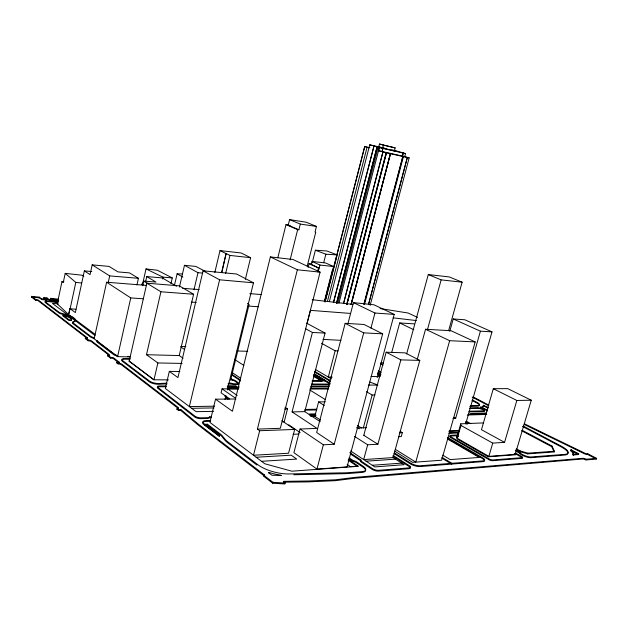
<?xml version="1.0" encoding="UTF-8"?>
<svg xmlns="http://www.w3.org/2000/svg" width="628" height="628" viewBox="0 0 628 628"><rect width="100%" height="100%" fill="white"/><g stroke="black" fill="none" stroke-linecap="round" stroke-linejoin="round"><path stroke-width="0.94" d="M31.4 297.005L31.533 296.353L39.172 297.138L41.613 298.802L46.872 299.517L46.731 300.168L42.178 299.619L39.038 297.782L31.4 297.005L35.435 300.121L37.908 300.561L87.237 338.516M35.435 300.121L35.568 299.462L31.533 296.353M39.038 297.782L39.172 297.138M46.731 300.168A7.041 1.711 10.4 0 1 45.232 299.352L43.795 298.269L43.929 297.625L46.974 297.931L48.246 298.889A3.878 0.934 10.4 0 0 53.019 300.239L57.682 300.608M58.475 301.33L52.878 300.883A3.87 0.942 10.4 0 1 48.113 299.54L46.833 298.583L46.974 297.931M57.674 301.032L52.454 300.522L50.578 298.959L50.711 298.316L58.333 299.187M63.891 281.721L61.991 281.525L57.258 303.819L68.664 314.636L69.959 308.584L68.593 314.628L95.032 334.292M58.263 299.085L58.192 299.831L50.578 298.959M83.791 276.477L82.292 275.237L65.21 273.368L63.24 282.624L61.991 281.525M75.941 309.259L70.14 308.756L75.807 282.404L65.21 273.368M91.806 271.539L84.356 270.904L75.36 312.587L69.889 308.584M136.935 284.979L138.443 278.298L129.525 272.905L117.97 271.9L109.021 266.398L92.175 264.875L90.063 274.609L84.356 270.904M107.726 355.903L107.89 355.165L110.748 357.363L113.283 357.654L119.312 362.27L119.139 363.023L113.118 358.4L110.583 358.109L107.726 355.903A2.402 0.691 10.8 0 0 108.911 355.158L91.123 341.475A2.379 0.659 10.6 0 0 88.203 340.761L85.306 338.61L85.463 337.895L87.378 337.872M88.093 340.753L88.25 340.038L85.463 337.895M146.559 285.41L106.611 282.223L94.161 338.822L117.585 356.626L130.302 356.932M108.236 282.522L109.696 275.904L92.175 264.875M110.583 358.109L110.748 357.363M117.585 356.626L130.765 297.915L106.611 282.223M116.941 362.136L118.386 363.157A2.449 0.722 10.9 0 1 121.628 364.052L177.983 407.297A2.661 0.879 11.8 0 1 177.127 408.459L178.847 409.707A6.17 2.041 11.8 0 0 180.746 409.44L197.922 423.806L264.639 475.121L264.404 476.032L197.718 424.646L180.55 410.265A6.17 2.041 11.8 0 1 178.65 410.524L176.884 409.275A2.661 0.879 11.8 0 0 177.787 408.114L121.455 364.805A2.449 0.722 10.9 0 0 118.213 363.91L116.777 362.89L117.059 362.136A11.178 3.328 11 0 1 119.312 362.27M118.103 363.91L118.268 363.157M142.627 283.935L146.018 268.933L157.338 270.221L172.276 277.929L170.965 283.62M142.47 285.764L143.529 281.054L155.98 282.066L146.771 276.587L145.72 281.234M146.866 283.204L129.211 361.124L153.986 379.783L157.879 362.953L146.489 354.718L160.917 291.777L146.866 283.204L179.231 285.842L193.612 294.249L179.223 355.558L183.109 358.235M162.519 278.95L162.942 277.129L146.018 268.933M174.482 285.206L177.104 273.863L182.277 273.934M179.427 287.051L184.475 265.314L195.748 266.405L205.694 271.484M179.851 371.509L169.332 371.368L165.337 388.481L196.117 411.678L213.685 411.332M193.981 289.759L197.993 272.685L184.475 265.314M227.312 389.941L253.469 282.82L236.615 274.02L203.056 270.825L177.928 377.577L169.332 371.368M176.939 409.275L177.127 408.459M178.509 410.524L178.705 409.707M180.55 410.265L180.746 409.44M214.823 272.45L220.012 250.588L241.081 252.966L250.611 257.676L245.336 279.421M203.056 270.825L219.596 279.798L189.358 406.583L214.635 406.19M221.574 272.552L226.088 253.61L220.012 250.588M221.849 272.583L226.088 253.61M225.64 273.51L229.966 255.431L226.37 253.641M210.451 421.294L205.898 421.419A7.167 2.449 12.6 0 0 203.684 424.426L219.439 436.366A11.108 3.917 12.5 0 0 218.293 435.283L205.003 425.132L205.199 424.293L207.444 424.23L220.758 434.34A13.887 4.883 12.6 0 1 222.202 435.699L225.06 439.278A22.867 8.007 13.4 0 0 227.509 441.594L257.88 464.744A23.801 8.698 14.2 0 0 288.425 473.959L340.415 472.892A86.947 29.029 14.5 0 0 350.236 472.531L362.238 471.581A10.935 3.792 16 0 0 363.157 466.266L356.688 461.941A4.498 1.546 15.9 0 0 353.109 460.505L349.144 457.843M256.876 465.042L227.297 442.457A22.867 8.031 13.4 0 1 224.848 440.142L221.99 436.554A13.887 4.898 12.5 0 0 220.554 435.188L207.24 425.062L207.444 424.23M166.467 386.746L159.379 386.746A4.208 1.319 11.6 0 0 157.809 388.285L194.319 416.654A4.498 1.515 12.3 0 0 200.732 418.648L207.209 418.491A4.404 1.476 12.5 0 0 209.203 417.722L209.399 416.906L211.314 416.859M235.979 398.984L215.537 399.18L209.909 422.385L264.796 463.77L291.863 471.196L358.494 466.298L348.815 459.775M237.164 395.459L227.579 388.858L222.045 388.865L221.08 392.83L229.832 398.953M224.997 399.424L225.923 395.632M230.57 380.254L249.12 304.352L247.463 303.434M227.98 383.912L230.829 383.92L231.01 383.19A3.878 1.146 13.1 0 0 234.377 383.771L236.905 383.779A3.87 1.138 13.1 0 0 238.279 382.656L235.194 380.544A3.854 1.13 13.1 0 0 232.281 379.422L230.712 378.362M230.829 383.92A3.878 1.146 13.1 0 0 234.197 384.501L236.725 384.509A3.87 1.146 13.1 0 0 238.106 383.378L235.021 381.267A3.854 1.13 13.1 0 0 232.101 380.136L232.281 379.422M239.982 381.29A3.815 1.115 13.3 0 1 239.535 380.183L239.715 379.469L231.818 374.225M270.37 256.93L297.358 269.781L257.394 429.112L280.331 428.296L320.099 272.144L292.868 259.466L270.37 256.93L232.423 411.254L215.537 399.18M277.835 257.684L285.999 224.628L288.692 225.012M289.594 219.604L300.302 224.078L298.889 229.769L288.205 225.224L289.594 219.604L306.323 222.257L316.449 226.425L315.036 232.03L315.774 232.14L307.194 266.146M290.105 259.945L297.672 229.597L285.999 224.628M257.394 429.112L259.662 430.73L253.5 455.253L288.558 453.235L294.673 429.442L281.901 420.736M308.105 267.434L309.055 263.674L311.881 263.988M324.668 301.385L333.609 266.562L325.689 262.983L312.038 261.429L311.276 264.443L319.15 268.085L318.427 268.007L309.055 263.674M312.265 262.504L315.374 250.219L326.78 250.972L337.22 254.905L325.869 254.207L315.374 250.219M264.639 475.121L263.603 475.098L263.368 476.008L272.709 483.215L284.908 483.976L285.143 483.058L283.361 481.362L308.324 481.001L335.65 479.784L354.891 477.382L582.792 458.314A2.512 0.652 19.1 0 1 586.167 459.249L596.6 458.361L596.388 459.037L585.963 459.932A2.512 0.652 19.1 0 0 582.588 458.997L354.655 478.246L335.415 480.663L308.089 481.896L283.542 482.186M317.47 271.767L318.427 268.007M318.176 271.885L319.919 265.04L312.038 261.429M307.092 323.451L310.436 310.35L350.51 313.435M323.718 262.637L325.869 254.207M285.057 407.266L287.506 408.891L284.225 421.741L282.482 421.788M272.709 483.215L272.945 482.288L263.603 475.098M345.149 323.349L363.691 332.864L334.237 444.231L316.653 432.504L345.149 323.349L364.036 324.472L382.664 333.845L347.049 466.887L316.959 469.092L293.912 452.686L300.027 429.018L317.007 428.398L292.075 411.905L312.414 332.463L305.734 328.821M324.354 301.503L332.393 270.181M325.139 301.966L328.036 290.67M328.523 288.786L334.324 266.201M334.803 264.317L336.977 255.847M327.424 301.424L367.058 147.29M329.433 301.354L369.735 144.817L384.242 148.122M320.241 421.686L304.784 411.638L325.061 333.083L306.621 323.169M333.358 302.57L373.99 145.994L377.075 146.889L336.624 303.238M333.562 302.586L373.99 145.994M336.42 303.222L377.075 146.889M337.699 303.442L378.142 147.242M378.684 147.046L379.469 144.024L395.153 147.878L394.368 150.877L378.684 147.046L386.809 148.907M338.947 303.198L379.328 147.611M312.108 381.282L321.858 381.337L322.031 380.67L313.772 375.732M382.617 148.184L383.41 145.154L395.153 147.878M382.06 151.497L382.852 148.444L405.57 153.617L404.746 156.592L382.232 151.552L382.852 148.444M314.377 374.068A8.329 2.222 14.6 0 0 314.62 374.217L324.621 380.175L324.448 380.835L322.855 380.827L323.028 380.16L313.867 374.688M343.555 303.308L382.892 151.952M343.634 303.324L382.97 151.976L378.472 150.649L382.232 151.552M320.492 420.046L314.824 416.372L318.592 401.896L325.249 401.81M346.585 304.549L386.134 152.722L407.352 157.526L368.526 304.541M346.852 304.627L386.448 152.808L346.907 304.635M321.473 343.241L335.14 350.793L328.295 377.067L332.212 377.106M329.951 381.769A3.517 0.95 14.9 0 1 329.26 380.741L329.433 380.081L314.644 371.321M350.966 304.604L390.381 153.672L351.405 303.968M351.24 304.015L390.498 153.727M347.998 323.451L353.438 302.625L373.998 304.808L394.188 314.385L377.224 377.538M316.959 469.092L323.349 444.797L300.027 429.018M402.305 156.066L403.09 153.075M402.587 156.152L403.38 153.154M363.863 304.25L402.768 156.466M364.052 304.352L402.948 156.521M364.476 304.439L403.404 156.631M368.487 304.549L407.297 157.502M370.159 305.365L409.158 157.879L404.777 156.6M370.936 328.154L374.947 313.027L353.438 302.625M293.794 474.76L340.18 473.748A86.931 29.1 14.5 0 0 350 473.386L362.011 472.429A10.935 3.799 16 0 0 362.929 467.099L356.469 462.765A4.498 1.546 15.9 0 0 352.889 461.329L353.109 460.505M363.274 428.053L372.153 395.012L375.026 394.996M377.899 444.247L363.793 435.314L386.157 352.214L405.068 352.858L419.794 360.394L393.057 457.592L363.675 459.586L367.67 444.797L377.899 444.247L400.845 359.883L419.794 360.394M392.9 456.187L409.213 466.565A4.396 1.452 17 0 1 409.134 468.684L378.378 471.126A4.514 1.546 16.4 0 1 372.216 469.43L361.665 462.404A4.459 1.515 16.2 0 1 360.684 460.795L360.904 459.971L349.788 452.592M391.794 352.159L399.683 322.949L414.127 323.852M406.646 353.949L428.28 274.562L449.248 276.932L462.13 282.176L448.714 330.352M417.267 359.373L425.541 329.253L451.045 330.736L475.176 341.915L441.641 460.214L412.588 462.357L394.682 451.092M427.425 329.786L441.146 279.884L462.13 282.176M400.083 431.295L402.336 432.653L401.253 436.57L398.474 436.703M449.805 331.223L453.22 318.961L464.822 319.778L492.007 331.874L465.717 423.853M475.176 341.915L449.648 340.69L415.752 462.122L395.412 449.381M452.969 418.389L455.677 418.303L480.404 331.184L492.007 331.874M483.631 422.895L460.724 423.829L457.074 436.656L457.302 438.352L488.874 456.375L515.243 454.342L531.241 400.217L507.746 388.646L493.31 388.708L481.472 429.709L504.559 442.355L516.844 400.468L531.241 400.217M457.302 438.352L460.976 425.47L460.724 423.829M487.265 411.073A7.591 1.915 17.2 0 0 480.655 407.949L480.601 407.101A12.191 3.03 17 0 0 483.379 405.256L488.223 407.603M480.655 407.949L480.601 407.101M480.42 407.737A12.191 3.038 17 0 0 483.199 405.876L483.379 405.256M488.042 408.224L483.733 405.947L483.913 405.327M488.874 456.375L492.745 443.101L504.559 442.355M522.465 426.428L560.835 446.704A18.864 4.938 18.6 0 1 564.431 455.065L530.998 457.679A6.296 1.743 18.5 0 1 522.535 455.371L521.185 454.625A3.933 1.091 18.4 0 1 519.803 453.267L520.015 452.56L515.729 450.19M522.559 430.478L551.973 446.037L554.375 451.242L554.163 451.932L527.708 453.879L520.282 451.744L520.486 451.037L516.326 448.745M527.708 453.879L527.92 453.173L554.375 451.242M554.163 451.932L551.769 446.712L551.973 446.037M570.554 450.512L578.694 454.523L572.979 454.955A23.369 6.107 18.6 0 0 570.554 450.512L571.268 449.876L578.906 453.871L573.183 454.272A23.369 6.092 18.6 0 0 570.758 449.844M571.064 450.543L571.268 449.876M572.979 454.955L573.183 454.272M573.639 455.237L573.851 454.554M585.963 459.932L586.167 459.249M524.168 424.418L584.582 453.832A2.261 0.573 19 0 0 587.211 454.484L587.792 453.793L596.6 458.361M87.206 338.594L85.306 338.61M167.087 383.81L158.295 384.305A6.641 2.049 11.5 0 1 149.378 381.855L122.413 361.312A6.398 1.868 11.1 0 1 125.09 359.224L129.988 359.334M166.302 383.174L158.468 383.527A6.641 2.041 11.5 0 1 149.55 381.086L122.578 360.566A6.398 1.868 11.1 0 1 125.255 358.486L130.153 358.596M372.286 465.277L401.716 463.119M366.093 461.188L395.491 459.147M261.523 461.305L296.706 459.084L291.251 455.174L256.153 457.255M587.792 453.793L587.415 453.816A2.261 0.573 19 0 1 584.786 453.165L524.356 423.774M458.416 436.656L456.509 436.75L457.153 438.917L488.254 456.784L515.91 454.75L514.222 453.809M323.349 444.797L334.237 444.231M457.404 435.683L450.747 436.013A3.886 1.115 17.3 0 0 450.912 437.7L488.294 459.272A2.724 0.801 18.2 0 0 492.485 460.685L522.001 458.377A2.386 0.675 18.5 0 0 521.939 457.451L517.386 454.908A3.964 1.115 18.4 0 0 514.591 453.801M458.558 434.929L450.951 435.298A3.886 1.115 17.3 0 0 451.116 436.986L488.513 458.534A2.724 0.801 18.1 0 0 492.705 459.947L522.213 457.663A2.386 0.667 18.5 0 0 522.151 456.737L517.598 454.193A3.964 1.115 18.4 0 0 515.298 453.235M448.91 433.414L458.369 432.967M449.255 431.075L459.17 430.635M448.902 431.255L459.453 430.784M363.793 435.314L364.421 435.29M449.106 432.708L458.573 432.268M399.549 432.778L402.336 432.653M293.127 434.286L298.999 434.05M356.908 428.037L366.611 427.676M259.662 430.73L294.673 429.442M205.003 425.132L207.24 425.062M468.425 414.315L485.954 413.828M467.263 414.998L486.747 414.441M210.655 420.462L206.102 420.587A7.175 2.441 12.6 0 0 203.888 423.594L219.651 435.518A11.116 3.909 12.6 0 0 218.497 434.427L205.199 424.293M486.111 413.028L472.9 413.381A10.684 2.771 17.3 0 0 471.016 413.703L469.477 414.354A10.582 2.748 17 0 1 468.323 414.629M485.923 413.664L472.719 414.033A10.684 2.779 17.3 0 0 470.827 414.354M315.154 414.833L312.242 414.904A9.718 3.022 14.8 0 0 310.986 414.998L310.012 415.139L315.782 414.998M469.092 411.222L483.733 410.861A4.145 1.044 17.2 0 0 483.379 409.22A4.145 1.044 17.2 0 0 477.782 407.705L469.972 407.87M209.203 417.722L211.118 417.675M315.931 415.555L312.045 415.65A9.718 3.03 14.8 0 0 310.789 415.752M310.774 415.869L315.586 415.744M468.912 411.866L483.552 411.497A4.145 1.044 17.2 0 0 483.191 409.856A4.145 1.044 17.2 0 0 477.602 408.333L469.791 408.506M310.915 416.474L314.824 416.372M315.641 413.844L310.789 413.962A12.152 3.776 14.8 0 0 309.212 414.08M315.444 414.59L310.593 414.708A12.152 3.784 14.8 0 0 309.518 414.77M292.075 411.905L304.784 411.638M304.957 409.448L316.834 409.22M469.783 406.332L477.492 406.175A8.125 2.025 17 0 0 476.895 403.035L472.083 400.491M304.808 410.186L316.645 409.951M284.586 408.946L287.506 408.891M470.929 405.68L477.673 405.555A8.125 2.017 17 0 0 477.076 402.415L472.264 399.871M191.642 408.302L214.03 407.925M227.917 389.132L238.467 389.117M310.766 389.022L328.405 388.999M227.297 386.934L234.032 386.942A9.341 2.779 13 0 0 235.995 386.793L227.281 386.793M227.783 387.068L235.492 387.076A11.681 3.462 13 0 0 237.682 386.934L238.609 386.785A11.799 3.548 13.4 0 1 239.103 386.722M227.603 387.814L235.312 387.806A11.681 3.47 13 0 0 237.502 387.672L238.428 387.515A11.799 3.556 13.4 0 1 238.923 387.452M227.336 388.394L238.648 388.387M310.091 388.332L328.585 388.324M165.761 385.977L159.559 385.969A4.208 1.319 11.6 0 0 157.997 387.507L194.515 415.83A4.498 1.507 12.3 0 0 200.929 417.824L207.405 417.667A4.404 1.468 12.5 0 0 209.399 416.906M227.462 386.055L236.175 386.063A9.341 2.771 13 0 1 234.213 386.204L227.477 386.196M310.939 386.157L329.229 386.181M310.766 386.848L329.048 386.856M229.11 383.182L231.01 383.19M311.802 384.022L329.849 384.077M311.629 384.697L329.676 384.744M368.314 385.066L377.86 385.09M116.777 362.89L116.887 362.89A11.178 3.336 10.9 0 1 119.139 363.023M323.028 380.16L324.621 380.175M312.281 380.615L322.031 380.67M168.445 379.877L153.797 379.783L128.881 361.014M371.077 376.517L379.54 376.604M157.879 362.953L182.151 363.424M380.741 362.898L383.559 362.96M88.25 340.038L88.36 340.038A2.379 0.659 10.6 0 1 91.28 340.761L109.076 354.42A2.402 0.691 10.8 0 1 107.938 355.165L107.89 355.165M127.468 356.39L130.271 356.461M146.489 354.718L179.223 355.558M237.046 350.981L247.691 351.311M335.14 350.793L337.997 350.887M180.99 346.475L185.833 346.64M322.988 339.395L340.973 340.337M312.414 332.463L325.061 333.083M363.691 332.864L382.664 333.845M272.945 482.288L285.143 483.058M130.765 297.915L143.459 298.795M191.304 302.107L196.187 302.445M247.942 306.024L258.681 306.762M374.947 313.027L394.188 314.385M58.271 303.842L52.446 303.418L95.032 335.501M160.917 291.777L193.612 294.249M58.137 301.95L48.458 300.961A4.286 1.052 10.3 0 0 45.452 301.911L58.906 312.14A5.825 1.476 10.5 0 0 62.674 313.631L63.97 313.937A15.731 4.058 10.3 0 1 73.994 317.894M57.996 302.602L48.317 301.613A4.286 1.052 10.3 0 0 45.31 302.563L58.765 312.815A5.825 1.476 10.4 0 0 62.533 314.306L63.828 314.604A15.731 4.066 10.3 0 1 73.68 322.078L73.044 322.29A5.95 1.562 10.6 0 0 72.974 323.648L90.353 336.883A6.107 1.664 10.7 0 0 94.663 338.571M142.784 284.139L141.669 284.052L143.168 284.971M182.615 288.283L199.178 289.602M249.85 293.645L261.546 294.579M58.726 300.459L52.823 299.949L50.711 298.316M109.696 275.904L138.443 278.298M162.942 277.129L172.276 277.929M146.771 276.587L162.228 277.906L176.515 286.235M219.596 279.798L253.469 282.82M197.993 272.685L202.726 273.117M43.795 298.269L46.833 298.583M297.358 269.781L320.099 272.144M75.807 282.404L81.609 283.008M229.966 255.431L250.611 257.676M319.919 265.04L333.609 266.562M312.147 299.705L352.991 304.392M393.199 317.854L416.388 320.57M35.568 299.462L38.041 299.901L87.386 337.801M483.199 405.876L483.733 405.947M297.672 229.597L298.889 229.769M288.205 225.224L290.136 225.499M300.302 224.078L316.449 226.425M380.089 308.552L408.137 313.027L417.581 317.423M407.25 157.487L409.158 157.879M368.919 147.839L364.695 146.591L324.864 301.754L364.735 146.599L369.908 147.721M382.829 151.937L386.134 152.722M379.265 147.588L383.025 148.498M395.946 150.838L392.508 150.021M405.57 153.617L395.813 150.798M369.696 144.809L373.793 145.947M379.469 144.024L383.41 145.154M520.486 451.037L527.92 453.173M391.213 149.966L394.368 150.877M376.879 146.842L379.406 147.627L378.503 150.657M369.727 382.06L376.91 384.611M428.28 274.562L441.146 279.884M453.22 318.961L480.404 331.184M425.541 329.253L449.648 340.69M399.683 322.949L413.789 329.731M493.31 388.708L516.844 400.468M587.58 454.46L596.388 459.037M386.157 352.214L400.845 359.883M473.206 396.927L488.812 405.115M472.162 397.077L488.631 405.735M523.336 426.137L561.04 446.037A18.871 4.93 18.6 0 1 564.643 454.382L531.21 456.964A6.296 1.743 18.5 0 1 522.747 454.656L521.397 453.911A3.933 1.091 18.4 0 1 520.015 452.56M521.499 430.675L551.769 446.712M380.537 363.753L383.041 365.096M378.566 371.07L381.07 372.435M378.15 370.92L380.686 372.31M378.268 372.404L380.78 373.786M466.604 421.38L470.78 423.672M378.103 373.016L380.615 374.398M377.64 372.93L380.906 374.735M378.048 373.338L380.592 374.735M465.576 421.592L468.92 423.429M516.114 449.444L520.282 451.744M377.475 373.55L379.924 374.9M378.158 374.225L379.838 375.151M465.733 422.589L467.719 423.68M377.993 374.845L380.505 376.235M465.536 423.256L467.201 424.175M515.517 450.896L519.803 453.267M454.044 417.4L455.677 418.303M460.976 425.47L492.745 443.101M177.104 273.863L182.85 277.105M366.422 391.691L372.153 395.012M448.133 439.388L479.235 457.443L450.166 459.586L442.756 455.135M315.562 369.562L331.435 378.92M314.471 371.972L329.26 380.741M314.714 374.115L330.124 383.3M314.55 374.775L329.951 383.967M324.448 380.835L314.447 374.869A8.329 2.229 14.6 0 1 313.984 374.571M313.694 375.348L322.855 380.827M313.6 376.392L321.858 381.337M441.955 457.317L451.877 463.307L451.658 464.076L441.743 458.079M143.529 281.054L147.619 283.526M309.604 389.87L325.273 399.573M357.379 425.47L361.414 427.99M318.592 401.896L324.299 405.476M356.822 427.291L359.263 428.822M394.251 452.772L410.712 463.166A6.932 2.245 17.1 0 0 420.179 465.764L483.215 460.874A6.57 1.955 18 0 0 482.642 457.82L448.643 438.148A6.296 1.829 17.2 0 0 447.426 437.52M394.031 453.557L410.492 463.959A6.932 2.253 17.1 0 0 419.959 466.565L482.995 461.627A6.57 1.955 18 0 0 482.422 458.566L448.439 438.862A6.296 1.837 17.2 0 0 447.552 438.391M393.12 455.402L409.432 465.756A4.404 1.452 17 0 1 409.362 467.868L378.606 470.294A4.514 1.546 16.4 0 1 372.435 468.598L361.893 461.58A4.459 1.507 16.1 0 1 360.904 459.971M392.681 457.357L404.204 464.696L374.759 466.918L350.612 450.943M234.982 359.711L243.852 365.394M354.616 436.429L367.67 444.797M231.873 372.373L240.697 378.213M231.646 374.932L239.535 380.183M350.361 453.926L360.684 460.795M230.531 379.084L232.101 380.136M348.925 458.668L352.889 461.329M180.801 346.97L184.671 349.584M348.108 460.128L357.049 466.157L350.4 466.643L347.158 464.437M288.77 424.826L300.121 432.559M222.045 388.865L235.594 398.262M224.793 396.174L228.749 398.945M225.397 397.493L227.776 399.157M43.929 297.625L45.365 298.708A7.041 1.703 10.4 0 0 46.872 299.517M74.96 318.789A15.731 4.058 10.3 0 1 73.829 321.395L73.193 321.607A5.958 1.562 10.6 0 0 73.123 322.957L90.511 336.176A6.107 1.664 10.7 0 0 94.443 337.77M97.214 340.627A3.823 1.06 10.8 0 0 97.45 341.459L113.966 354.019A3.956 1.138 11 0 0 116.227 354.993M330.124 381.11A3.525 0.95 14.9 0 1 329.433 380.081M240.155 380.576A3.815 1.115 13.3 0 1 239.715 379.469M480.844 407.321A7.591 1.915 17.2 0 1 487.618 410.61M117.829 356.084A3.956 1.138 11 0 1 113.801 354.757L97.293 342.174A3.823 1.06 10.8 0 1 97.45 341.161M268.533 472.735L272.034 475.263L281.407 475.372A28.558 10.441 14.2 0 1 269.734 472.633L268.533 472.735M62.981 315.908L68.625 320.311L71.223 320.633A12.011 3.109 10.3 0 0 65.069 315.955L62.988 315.884M63.122 315.232L68.774 319.628L71.372 319.95A12.011 3.101 10.3 0 0 65.21 315.28L63.122 315.232"/></g></svg>
